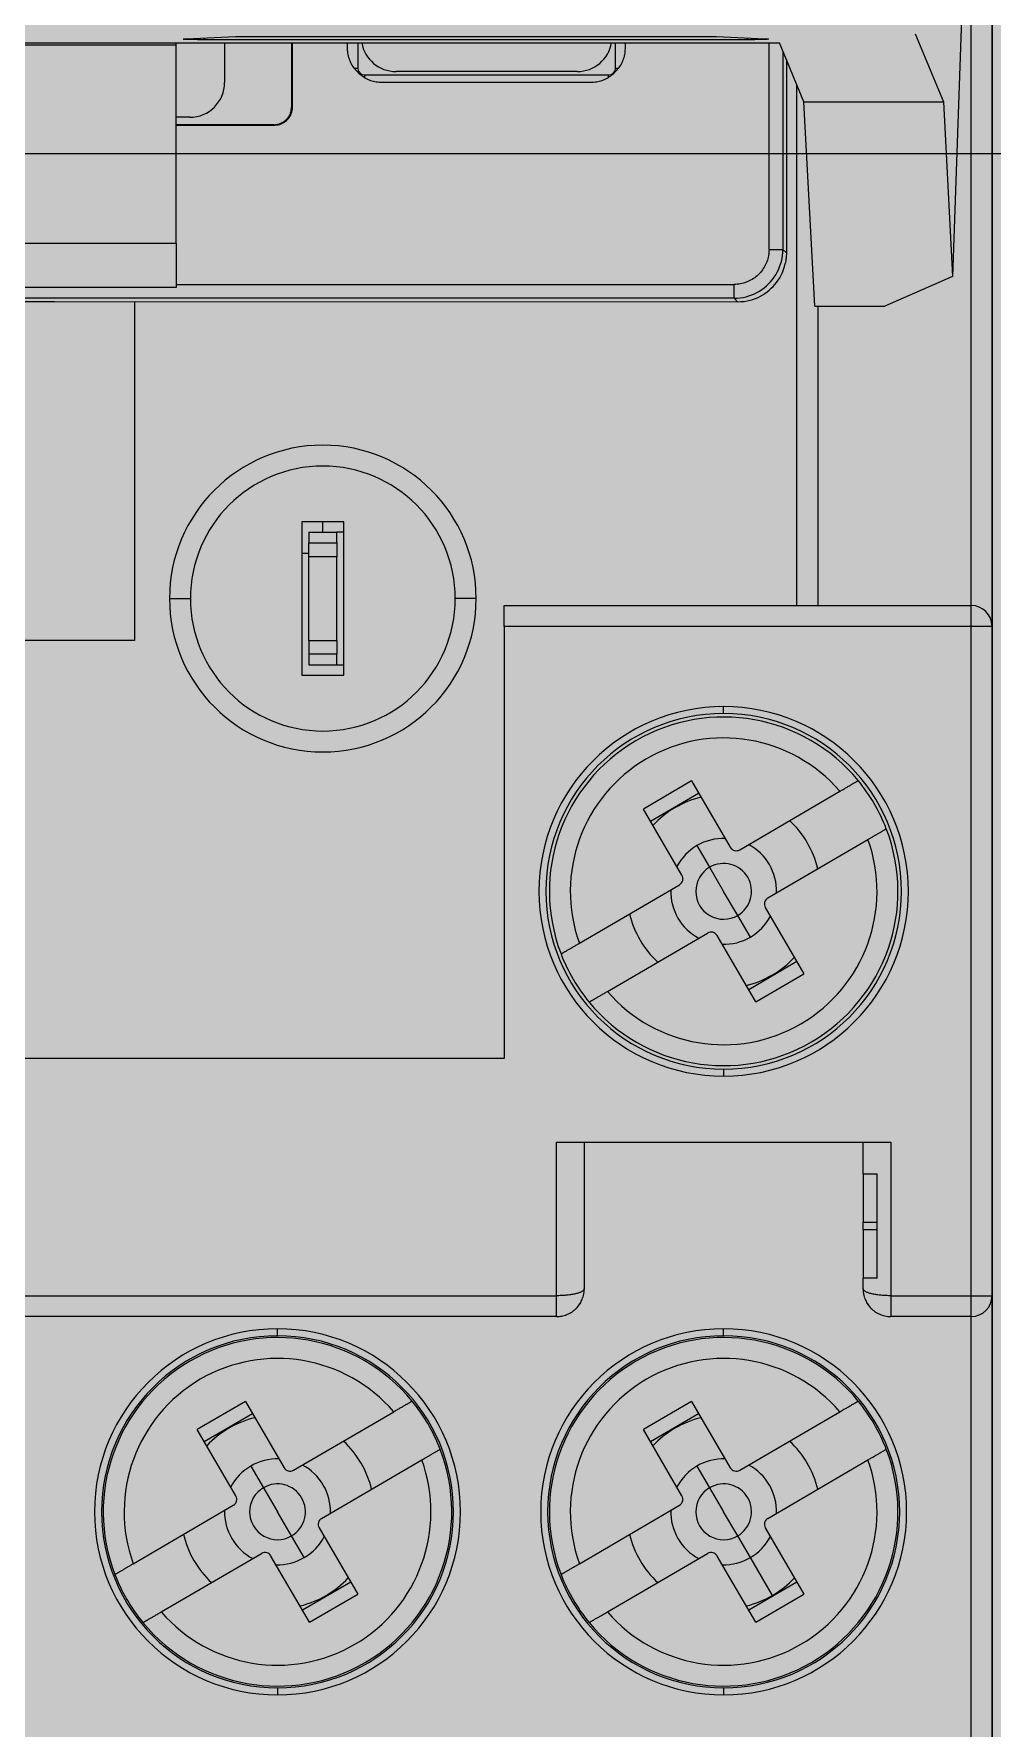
# Model space of a CAD drawing. Extents: x -20 to 2016, y -5898 to 916.
# Drawn here: x 1379.64 to 1393.38, y 600.03 to 624.33 of the extents above; entities that cross this region are included whole.
import ezdxf

# ---------------------------------------------------------------- set-up
doc = ezdxf.new("R2010")
doc.units = 0
doc.layers.add('MAIN-1', color=7, linetype='Continuous')
doc.layers.add('SYMS', color=7, linetype='Continuous')

msp = doc.modelspace()

# ---------------------------------------------------------------- hatches: boundary and pattern name
at = {"layer": 'SYMS', "true_color": 0x636466}
h = msp.add_hatch(color=251, dxfattribs=at)
h.dxf.hatch_style = 1
h.paths.add_polyline_path([(1399.586, 683.552), (1393.381, 683.552), (1393.381, 595.709), (1399.586, 595.709)])
h = msp.add_hatch(color=251, dxfattribs=at)
h.dxf.hatch_style = 1
h.paths.add_polyline_path([(1366.481, 597.033), (1393.381, 597.033), (1393.381, 676.033), (1366.481, 676.033)])

# ---------------------------------------------------------------- linework, layer by layer
at = {"layer": 'MAIN-1'}
for p, q in [((1393.381, 633.433), (1393.381, 615.833)), ((1393.081, 616.133), (1393.081, 625.133)), ((1392.953, 624.832), (1392.815, 620.852)), ((1392.279, 624.333), (1392.684, 623.357)), ((1369.422, 624.206), (1390.331, 624.206)), ((1381.677, 624.169), (1378.077, 624.169)), ((1381.677, 624.169), (1381.677, 624.206)), ((1381.677, 621.329), (1381.677, 624.169)), ((1381.779, 624.258), (1381.781, 624.259)), ((1381.779, 624.257), (1381.779, 624.258)), ((1381.779, 624.258), (1381.779, 624.258)), ((1381.78, 624.257), (1381.779, 624.257)), ((1381.782, 624.257), (1381.78, 624.257)), ((1381.781, 624.259), (1381.783, 624.259)), ((1381.784, 624.256), (1381.782, 624.257)), ((1381.783, 624.259), (1381.786, 624.26)), ((1381.787, 624.256), (1381.784, 624.256)), ((1381.786, 624.26), (1381.789, 624.26)), ((1381.79, 624.255), (1381.787, 624.256)), ((1381.789, 624.26), (1381.794, 624.261)), ((1381.794, 624.255), (1381.79, 624.255)), ((1381.794, 624.261), (1381.799, 624.261)), ((1381.798, 624.255), (1381.794, 624.255)), ((1381.803, 624.254), (1381.798, 624.255)), ((1381.799, 624.261), (1381.805, 624.261)), ((1381.809, 624.254), (1381.803, 624.254)), ((1381.805, 624.261), (1381.812, 624.262)), ((1381.815, 624.254), (1381.809, 624.254)), ((1381.812, 624.262), (1381.819, 624.262)), ((1381.821, 624.253), (1381.815, 624.254)), ((1381.819, 624.262), (1381.827, 624.263)), ((1381.829, 624.253), (1381.821, 624.253)), ((1381.827, 624.263), (1382.527, 624.294)), ((1381.836, 624.253), (1381.829, 624.253)), ((1381.844, 624.252), (1381.836, 624.253)), ((1381.853, 624.252), (1381.844, 624.252)), ((1381.862, 624.252), (1381.853, 624.252)), ((1381.872, 624.251), (1381.862, 624.252)), ((1381.882, 624.251), (1381.872, 624.251)), ((1381.892, 624.251), (1381.882, 624.251)), ((1381.903, 624.251), (1381.892, 624.251)), ((1381.914, 624.25), (1381.903, 624.251)), ((1381.925, 624.25), (1381.914, 624.25)), ((1381.937, 624.25), (1381.925, 624.25)), ((1381.949, 624.25), (1381.937, 624.25)), ((1381.961, 624.25), (1381.949, 624.25)), ((1381.974, 624.25), (1381.961, 624.25)), ((1381.986, 624.249), (1381.974, 624.25)), ((1381.999, 624.249), (1381.986, 624.249)), ((1382.011, 624.249), (1381.999, 624.249)), ((1382.025, 624.249), (1382.011, 624.249)), ((1382.038, 624.249), (1382.025, 624.249)), ((1382.051, 624.249), (1382.038, 624.249)), ((1382.065, 624.249), (1382.051, 624.249)), ((1382.079, 624.249), (1382.065, 624.249)), ((1382.079, 624.274), (1382.079, 624.249)), ((1389.874, 624.249), (1382.079, 624.249)), ((1382.372, 624.206), (1382.372, 623.636)), ((1382.527, 624.294), (1389.427, 624.294)), ((1383.331, 624.206), (1383.331, 623.28)), ((1383.34, 624.206), (1383.34, 623.271)), ((1384.131, 624.206), (1384.131, 624.14)), ((1384.131, 624.14), (1384.131, 624.118)), ((1384.131, 624.118), (1384.132, 624.097)), ((1384.132, 624.097), (1384.134, 624.076)), ((1384.281, 624.206), (1384.281, 623.843)), ((1387.981, 623.843), (1387.981, 624.206)), ((1388.118, 624.076), (1388.12, 624.097)), ((1388.12, 624.097), (1388.122, 624.118)), ((1388.122, 624.14), (1388.122, 624.206)), ((1388.122, 624.118), (1388.122, 624.14)), ((1389.427, 624.294), (1390.126, 624.263)), ((1389.874, 624.249), (1389.874, 624.274)), ((1389.905, 624.249), (1389.874, 624.249)), ((1389.932, 624.249), (1389.905, 624.249)), ((1389.956, 624.249), (1389.932, 624.249)), ((1389.977, 624.249), (1389.956, 624.249)), ((1389.996, 624.25), (1389.977, 624.249)), ((1390.013, 624.25), (1389.996, 624.25)), ((1390.028, 624.25), (1390.013, 624.25)), ((1390.042, 624.25), (1390.028, 624.25)), ((1390.056, 624.251), (1390.042, 624.25)), ((1390.069, 624.251), (1390.056, 624.251)), ((1390.081, 624.251), (1390.069, 624.251)), ((1390.092, 624.252), (1390.081, 624.251)), ((1390.104, 624.252), (1390.092, 624.252)), ((1390.113, 624.252), (1390.104, 624.252)), ((1390.123, 624.253), (1390.113, 624.252)), ((1390.131, 624.253), (1390.123, 624.253)), ((1390.126, 624.263), (1390.138, 624.262)), ((1390.139, 624.254), (1390.131, 624.253)), ((1390.138, 624.262), (1390.149, 624.261)), ((1390.146, 624.254), (1390.139, 624.254)), ((1390.152, 624.254), (1390.146, 624.254)), ((1390.149, 624.261), (1390.157, 624.261)), ((1390.157, 624.255), (1390.152, 624.254)), ((1390.157, 624.261), (1390.163, 624.26)), ((1390.162, 624.255), (1390.157, 624.255)), ((1390.166, 624.256), (1390.162, 624.255)), ((1390.163, 624.26), (1390.166, 624.26)), ((1390.166, 624.26), (1390.172, 624.259)), ((1390.169, 624.256), (1390.166, 624.256)), ((1390.171, 624.257), (1390.169, 624.256)), ((1390.173, 624.257), (1390.171, 624.257)), ((1390.172, 624.259), (1390.174, 624.259)), ((1390.175, 624.258), (1390.173, 624.257)), ((1390.174, 624.259), (1390.175, 624.259)), ((1390.175, 624.259), (1390.175, 624.258)), ((1390.175, 624.258), (1390.175, 624.258)), ((1390.182, 621.24), (1390.182, 624.206)), ((1390.683, 623.357), (1390.331, 624.206)), ((1384.134, 624.076), (1384.137, 624.055)), ((1384.137, 624.055), (1384.141, 624.035)), ((1384.141, 624.035), (1384.145, 624.015)), ((1384.145, 624.015), (1384.151, 623.995)), ((1384.151, 623.995), (1384.157, 623.976)), ((1384.157, 623.976), (1384.164, 623.957)), ((1384.164, 623.957), (1384.171, 623.938)), ((1384.171, 623.938), (1384.18, 623.92)), ((1384.18, 623.92), (1384.189, 623.902)), ((1384.189, 623.902), (1384.199, 623.885)), ((1384.199, 623.885), (1384.21, 623.867)), ((1384.21, 623.867), (1384.222, 623.85)), ((1384.222, 623.85), (1384.235, 623.834)), ((1384.228, 623.843), (1384.281, 623.843)), ((1387.981, 623.843), (1388.025, 623.843)), ((1388.018, 623.834), (1388.031, 623.85)), ((1388.031, 623.85), (1388.043, 623.867)), ((1388.043, 623.867), (1388.054, 623.885)), ((1388.054, 623.885), (1388.064, 623.902)), ((1388.064, 623.902), (1388.073, 623.92)), ((1388.073, 623.92), (1388.082, 623.938)), ((1388.082, 623.938), (1388.089, 623.957)), ((1388.089, 623.957), (1388.096, 623.976)), ((1388.096, 623.976), (1388.102, 623.995)), ((1388.102, 623.995), (1388.107, 624.015)), ((1388.107, 624.015), (1388.112, 624.035)), ((1388.112, 624.035), (1388.116, 624.055)), ((1388.116, 624.055), (1388.118, 624.076)), ((1390.382, 624.084), (1390.382, 621.24)), ((1390.431, 623.966), (1390.431, 621.191)), ((1384.235, 623.834), (1384.248, 623.817)), ((1384.248, 623.817), (1384.262, 623.802)), ((1384.262, 623.802), (1384.277, 623.786)), ((1384.277, 623.786), (1384.293, 623.771)), ((1384.293, 623.771), (1384.309, 623.757)), ((1384.309, 623.757), (1384.325, 623.743)), ((1384.325, 623.743), (1384.342, 623.731)), ((1384.342, 623.731), (1384.359, 623.719)), ((1384.359, 623.719), (1384.376, 623.708)), ((1384.376, 623.708), (1384.393, 623.698)), ((1384.381, 623.743), (1384.381, 623.705)), ((1384.381, 623.743), (1387.881, 623.743)), ((1384.393, 623.698), (1384.411, 623.689)), ((1384.411, 623.689), (1384.43, 623.68)), ((1384.43, 623.68), (1384.448, 623.672)), ((1384.448, 623.672), (1384.467, 623.666)), ((1384.467, 623.666), (1384.486, 623.659)), ((1384.486, 623.659), (1384.506, 623.654)), ((1384.506, 623.654), (1384.526, 623.65)), ((1384.526, 623.65), (1384.546, 623.646)), ((1384.546, 623.646), (1384.567, 623.643)), ((1384.567, 623.643), (1384.588, 623.641)), ((1384.588, 623.641), (1384.609, 623.64)), ((1384.609, 623.64), (1384.631, 623.64)), ((1384.631, 623.64), (1387.622, 623.64)), ((1387.431, 623.793), (1384.831, 623.793)), ((1387.622, 623.64), (1387.644, 623.64)), ((1387.644, 623.64), (1387.665, 623.641)), ((1387.665, 623.641), (1387.686, 623.643)), ((1387.686, 623.643), (1387.707, 623.646)), ((1387.707, 623.646), (1387.727, 623.65)), ((1387.727, 623.65), (1387.747, 623.654)), ((1387.747, 623.654), (1387.766, 623.659)), ((1387.766, 623.659), (1387.786, 623.666)), ((1387.786, 623.666), (1387.805, 623.672)), ((1387.805, 623.672), (1387.823, 623.68)), ((1387.823, 623.68), (1387.842, 623.689)), ((1387.842, 623.689), (1387.86, 623.698)), ((1387.86, 623.698), (1387.877, 623.708)), ((1387.877, 623.708), (1387.894, 623.719)), ((1387.881, 623.71), (1387.881, 623.743)), ((1387.894, 623.719), (1387.911, 623.731)), ((1387.911, 623.731), (1387.928, 623.743)), ((1387.928, 623.743), (1387.944, 623.757)), ((1387.944, 623.757), (1387.96, 623.771)), ((1387.96, 623.771), (1387.976, 623.786)), ((1387.976, 623.786), (1387.991, 623.802)), ((1387.991, 623.802), (1388.005, 623.817)), ((1388.005, 623.817), (1388.018, 623.834)), ((1390.581, 616.133), (1390.581, 623.605)), ((1390.837, 620.429), (1390.683, 623.357)), ((1390.683, 623.357), (1392.684, 623.357)), ((1392.684, 623.357), (1392.815, 620.852)), ((1381.872, 623.136), (1381.677, 623.136)), ((1383.262, 623.107), (1383.269, 623.116)), ((1383.269, 623.116), (1383.276, 623.124)), ((1383.276, 623.124), (1383.283, 623.133)), ((1383.285, 623.115), (1383.278, 623.107)), ((1383.283, 623.133), (1383.29, 623.142)), ((1383.292, 623.124), (1383.285, 623.115)), ((1383.29, 623.142), (1383.295, 623.152)), ((1383.298, 623.134), (1383.292, 623.124)), ((1383.295, 623.152), (1383.301, 623.162)), ((1383.304, 623.143), (1383.298, 623.134)), ((1383.301, 623.162), (1383.306, 623.172)), ((1383.31, 623.153), (1383.304, 623.143)), ((1383.306, 623.172), (1383.311, 623.182)), ((1383.315, 623.163), (1383.31, 623.153)), ((1383.311, 623.182), (1383.315, 623.192)), ((1383.315, 623.192), (1383.319, 623.202)), ((1383.319, 623.173), (1383.315, 623.163)), ((1383.319, 623.202), (1383.322, 623.213)), ((1383.324, 623.183), (1383.319, 623.173)), ((1383.322, 623.213), (1383.325, 623.224)), ((1383.327, 623.194), (1383.324, 623.183)), ((1383.325, 623.224), (1383.327, 623.235)), ((1383.327, 623.235), (1383.329, 623.246)), ((1383.331, 623.204), (1383.327, 623.194)), ((1383.329, 623.246), (1383.33, 623.257)), ((1383.33, 623.257), (1383.331, 623.268)), ((1383.331, 623.268), (1383.331, 623.28)), ((1383.34, 623.271), (1383.331, 623.28)), ((1383.333, 623.215), (1383.331, 623.204)), ((1383.336, 623.226), (1383.333, 623.215)), ((1383.337, 623.237), (1383.336, 623.226)), ((1383.339, 623.248), (1383.337, 623.237)), ((1383.34, 623.271), (1383.339, 623.26)), ((1383.339, 623.26), (1383.339, 623.248)), ((1383.081, 623.03), (1381.677, 623.03)), ((1381.677, 623.021), (1383.09, 623.021)), ((1383.081, 623.03), (1383.092, 623.03)), ((1383.081, 623.03), (1383.09, 623.021)), ((1383.101, 623.021), (1383.09, 623.021)), ((1383.092, 623.03), (1383.104, 623.031)), ((1383.113, 623.022), (1383.101, 623.021)), ((1383.104, 623.031), (1383.115, 623.032)), ((1383.124, 623.023), (1383.113, 623.022)), ((1383.115, 623.032), (1383.126, 623.034)), ((1383.135, 623.025), (1383.124, 623.023)), ((1383.126, 623.034), (1383.137, 623.036)), ((1383.146, 623.027), (1383.135, 623.025)), ((1383.137, 623.036), (1383.148, 623.039)), ((1383.157, 623.03), (1383.146, 623.027)), ((1383.148, 623.039), (1383.158, 623.042)), ((1383.167, 623.033), (1383.157, 623.03)), ((1383.158, 623.042), (1383.169, 623.046)), ((1383.177, 623.037), (1383.167, 623.033)), ((1383.169, 623.046), (1383.179, 623.05)), ((1383.188, 623.041), (1383.177, 623.037)), ((1383.179, 623.05), (1383.189, 623.055)), ((1383.198, 623.046), (1383.188, 623.041)), ((1383.189, 623.055), (1383.199, 623.06)), ((1383.208, 623.051), (1383.198, 623.046)), ((1383.199, 623.06), (1383.209, 623.065)), ((1383.218, 623.057), (1383.208, 623.051)), ((1383.209, 623.065), (1383.218, 623.071)), ((1383.218, 623.071), (1383.228, 623.078)), ((1383.227, 623.063), (1383.218, 623.057)), ((1383.236, 623.069), (1383.227, 623.063)), ((1383.228, 623.078), (1383.237, 623.084)), ((1383.245, 623.076), (1383.236, 623.069)), ((1383.237, 623.084), (1383.245, 623.092)), ((1383.245, 623.092), (1383.254, 623.099)), ((1383.254, 623.083), (1383.245, 623.076)), ((1383.254, 623.099), (1383.262, 623.107)), ((1383.262, 623.09), (1383.254, 623.083)), ((1383.27, 623.098), (1383.262, 623.09)), ((1383.278, 623.107), (1383.27, 623.098)), ((1378.077, 621.329), (1381.677, 621.329)), ((1381.677, 621.329), (1381.677, 620.694)), ((1390.177, 621.172), (1390.174, 621.151)), ((1390.18, 621.195), (1390.177, 621.172)), ((1390.181, 621.217), (1390.18, 621.195)), ((1390.182, 621.24), (1390.181, 621.217)), ((1390.182, 621.24), (1390.382, 621.24)), ((1390.376, 621.153), (1390.381, 621.196)), ((1390.381, 621.196), (1390.382, 621.24)), ((1390.431, 621.191), (1390.382, 621.24)), ((1390.431, 621.191), (1390.431, 621.19)), ((1390.431, 621.19), (1390.431, 621.189)), ((1390.431, 621.189), (1390.431, 621.189)), ((1390.431, 621.189), (1390.431, 621.188)), ((1390.431, 621.188), (1390.431, 621.188)), ((1390.431, 621.188), (1390.431, 621.187)), ((1390.431, 621.187), (1390.431, 621.186)), ((1390.431, 621.186), (1390.431, 621.186)), ((1390.431, 621.186), (1390.431, 621.185)), ((1390.431, 621.185), (1390.431, 621.184)), ((1390.431, 621.184), (1390.431, 621.184)), ((1390.431, 621.184), (1390.431, 621.183)), ((1390.431, 621.183), (1390.431, 621.183)), ((1390.431, 621.183), (1390.431, 621.182)), ((1390.431, 621.182), (1390.431, 621.181)), ((1390.431, 621.181), (1390.431, 621.181)), ((1390.431, 621.181), (1390.431, 621.18)), ((1390.431, 621.18), (1390.431, 621.18)), ((1390.431, 621.18), (1390.431, 621.179)), ((1390.431, 621.179), (1390.431, 621.178)), ((1390.431, 621.178), (1390.431, 621.177)), ((1390.431, 621.177), (1390.431, 621.176)), ((1390.431, 621.176), (1390.431, 621.175)), ((1390.431, 621.175), (1390.431, 621.174)), ((1390.431, 621.174), (1390.431, 621.173)), ((1390.431, 621.173), (1390.431, 621.172)), ((1390.431, 621.172), (1390.431, 621.171)), ((1390.431, 621.171), (1390.431, 621.17)), ((1390.431, 621.17), (1390.431, 621.168)), ((1390.073, 620.928), (1390.059, 620.911)), ((1390.087, 620.946), (1390.073, 620.928)), ((1390.099, 620.965), (1390.087, 620.946)), ((1390.111, 620.984), (1390.099, 620.965)), ((1390.123, 621.004), (1390.111, 620.984)), ((1390.133, 621.024), (1390.123, 621.004)), ((1390.142, 621.044), (1390.133, 621.024)), ((1390.15, 621.065), (1390.142, 621.044)), ((1390.158, 621.086), (1390.15, 621.065)), ((1390.164, 621.108), (1390.158, 621.086)), ((1390.17, 621.129), (1390.164, 621.108)), ((1390.174, 621.151), (1390.17, 621.129)), ((1390.299, 620.913), (1390.318, 620.95)), ((1390.318, 620.95), (1390.334, 620.989)), ((1390.334, 620.989), (1390.348, 621.028)), ((1390.348, 621.028), (1390.36, 621.069)), ((1390.36, 621.069), (1390.37, 621.111)), ((1390.37, 621.111), (1390.376, 621.153)), ((1390.373, 620.91), (1390.389, 620.951)), ((1390.389, 620.951), (1390.403, 620.995)), ((1390.403, 620.995), (1390.415, 621.041)), ((1390.418, 621.059), (1390.415, 621.041)), ((1390.421, 621.076), (1390.418, 621.059)), ((1390.424, 621.094), (1390.421, 621.076)), ((1390.426, 621.112), (1390.424, 621.094)), ((1390.428, 621.13), (1390.426, 621.112)), ((1390.43, 621.149), (1390.428, 621.13)), ((1390.431, 621.167), (1390.43, 621.149)), ((1390.431, 621.168), (1390.431, 621.167)), ((1381.677, 620.694), (1378.077, 620.694)), ((1381.677, 620.74), (1389.682, 620.74)), ((1389.705, 620.74), (1389.682, 620.74)), ((1389.682, 620.54), (1389.682, 620.74)), ((1389.727, 620.742), (1389.705, 620.74)), ((1389.749, 620.744), (1389.727, 620.742)), ((1389.771, 620.748), (1389.749, 620.744)), ((1389.793, 620.752), (1389.771, 620.748)), ((1389.814, 620.757), (1389.793, 620.752)), ((1389.835, 620.764), (1389.814, 620.757)), ((1389.856, 620.771), (1389.835, 620.764)), ((1389.877, 620.78), (1389.856, 620.771)), ((1389.898, 620.789), (1389.877, 620.78)), ((1389.918, 620.799), (1389.898, 620.789)), ((1389.938, 620.81), (1389.918, 620.799)), ((1389.957, 620.822), (1389.938, 620.81)), ((1389.976, 620.835), (1389.957, 620.822)), ((1389.994, 620.849), (1389.976, 620.835)), ((1390.011, 620.863), (1389.994, 620.849)), ((1390.028, 620.878), (1390.011, 620.863)), ((1390.043, 620.894), (1390.028, 620.878)), ((1390.059, 620.911), (1390.043, 620.894)), ((1390.08, 620.667), (1390.113, 620.691)), ((1390.113, 620.691), (1390.145, 620.718)), ((1390.145, 620.718), (1390.175, 620.747)), ((1390.175, 620.747), (1390.203, 620.777)), ((1390.203, 620.777), (1390.23, 620.809)), ((1390.213, 620.683), (1390.241, 620.71)), ((1390.23, 620.809), (1390.255, 620.842)), ((1390.241, 620.71), (1390.267, 620.738)), ((1390.255, 620.842), (1390.278, 620.877)), ((1390.267, 620.738), (1390.291, 620.768)), ((1390.278, 620.877), (1390.299, 620.913)), ((1390.291, 620.768), (1390.314, 620.801)), ((1390.314, 620.801), (1390.336, 620.835)), ((1390.336, 620.835), (1390.356, 620.871)), ((1390.356, 620.871), (1390.373, 620.91)), ((1392.815, 620.852), (1391.841, 620.429)), ((1370.131, 620.491), (1379.931, 620.492)), ((1389.682, 620.54), (1370.18, 620.54)), ((1379.931, 620.492), (1389.731, 620.491)), ((1381.081, 620.492), (1381.081, 615.633)), ((1389.682, 620.54), (1389.726, 620.541)), ((1389.682, 620.54), (1389.731, 620.491)), ((1389.726, 620.541), (1389.769, 620.545)), ((1389.731, 620.491), (1389.779, 620.492)), ((1389.769, 620.545), (1389.811, 620.552)), ((1389.779, 620.492), (1389.824, 620.496)), ((1389.811, 620.552), (1389.853, 620.561)), ((1389.824, 620.496), (1389.868, 620.503)), ((1389.853, 620.561), (1389.893, 620.573)), ((1389.868, 620.503), (1389.91, 620.512)), ((1389.893, 620.573), (1389.933, 620.588)), ((1389.91, 620.512), (1389.949, 620.524)), ((1389.933, 620.588), (1389.971, 620.604)), ((1389.949, 620.524), (1389.987, 620.537)), ((1389.971, 620.604), (1390.009, 620.623)), ((1389.987, 620.537), (1390.024, 620.553)), ((1390.009, 620.623), (1390.045, 620.644)), ((1390.024, 620.553), (1390.059, 620.571)), ((1390.045, 620.644), (1390.08, 620.667)), ((1390.059, 620.571), (1390.092, 620.59)), ((1390.092, 620.59), (1390.124, 620.611)), ((1390.124, 620.611), (1390.155, 620.634)), ((1390.155, 620.634), (1390.185, 620.658)), ((1390.185, 620.658), (1390.213, 620.683)), ((1390.837, 620.429), (1391.841, 620.429)), ((1390.881, 620.429), (1390.881, 616.133)), ((1384.081, 617.333), (1383.481, 617.333)), ((1383.481, 617.333), (1383.481, 615.133)), ((1383.781, 617.183), (1383.781, 617.333)), ((1384.081, 615.133), (1384.081, 617.333)), ((1383.581, 617.183), (1383.581, 617.033)), ((1383.581, 617.183), (1383.981, 617.183)), ((1384.081, 617.183), (1383.981, 617.183)), ((1383.981, 617.033), (1383.981, 617.183)), ((1383.481, 616.883), (1383.581, 616.883)), ((1383.581, 616.833), (1383.581, 617.033)), ((1383.581, 617.033), (1383.981, 617.033)), ((1383.581, 615.633), (1383.581, 616.833)), ((1383.981, 616.833), (1383.581, 616.833)), ((1383.981, 617.033), (1383.981, 616.833)), ((1383.981, 615.633), (1383.981, 616.833)), ((1381.581, 616.233), (1381.881, 616.233)), ((1385.981, 616.233), (1385.681, 616.233)), ((1386.381, 616.133), (1393.081, 616.133)), ((1386.381, 615.833), (1386.381, 616.133)), ((1393.081, 615.833), (1393.081, 616.133)), ((1386.381, 615.833), (1386.381, 609.633)), ((1393.081, 615.833), (1386.381, 615.833)), ((1393.081, 606.233), (1393.081, 615.833)), ((1393.381, 615.833), (1393.081, 615.833)), ((1393.381, 615.833), (1393.381, 606.233)), ((1381.081, 615.633), (1378.781, 615.633)), ((1383.581, 615.633), (1383.581, 615.433)), ((1383.581, 615.633), (1383.981, 615.633)), ((1383.981, 615.633), (1383.981, 615.433)), ((1383.981, 615.433), (1383.581, 615.433)), ((1383.581, 615.433), (1383.581, 615.283)), ((1383.981, 615.283), (1383.981, 615.433)), ((1383.481, 615.133), (1384.081, 615.133)), ((1383.581, 615.283), (1383.981, 615.283)), ((1383.981, 615.283), (1384.081, 615.283)), ((1389.531, 614.583), (1389.531, 614.683)), ((1389.07, 613.616), (1388.379, 613.213)), ((1388.48, 613.04), (1389.171, 613.443)), ((1389.07, 613.616), (1389.624, 612.666)), ((1389.761, 612.63), (1391.198, 613.468)), ((1391.198, 613.468), (1391.21, 613.475)), ((1391.21, 613.475), (1391.223, 613.482)), ((1391.223, 613.482), (1391.235, 613.489)), ((1391.235, 613.489), (1391.246, 613.496)), ((1391.246, 613.496), (1391.258, 613.503)), ((1391.258, 613.503), (1391.269, 613.51)), ((1391.269, 613.51), (1391.28, 613.516)), ((1391.28, 613.516), (1391.291, 613.523)), ((1391.291, 613.523), (1391.302, 613.529)), ((1391.302, 613.529), (1391.313, 613.535)), ((1391.313, 613.535), (1391.323, 613.541)), ((1391.323, 613.541), (1391.334, 613.547)), ((1391.334, 613.547), (1391.344, 613.553)), ((1391.344, 613.553), (1391.353, 613.559)), ((1391.353, 613.559), (1391.363, 613.564)), ((1391.363, 613.564), (1391.372, 613.57)), ((1391.372, 613.57), (1391.381, 613.575)), ((1391.381, 613.575), (1391.389, 613.579)), ((1391.389, 613.579), (1391.397, 613.584)), ((1391.397, 613.584), (1391.404, 613.588)), ((1391.404, 613.588), (1391.411, 613.593)), ((1391.411, 613.593), (1391.418, 613.596)), ((1391.418, 613.596), (1391.424, 613.6)), ((1391.424, 613.6), (1391.43, 613.603)), ((1391.43, 613.603), (1391.435, 613.607)), ((1391.435, 613.607), (1391.44, 613.609)), ((1391.44, 613.609), (1391.444, 613.612)), ((1391.444, 613.612), (1391.448, 613.614)), ((1391.448, 613.614), (1391.452, 613.616)), ((1391.452, 613.616), (1391.454, 613.618)), ((1391.454, 613.618), (1391.457, 613.619)), ((1391.457, 613.619), (1391.459, 613.62)), ((1391.459, 613.62), (1391.46, 613.621)), ((1391.46, 613.621), (1391.461, 613.621)), ((1391.461, 613.621), (1391.461, 613.621)), ((1388.933, 612.263), (1388.379, 613.213)), ((1391.821, 612.905), (1391.827, 612.909)), ((1391.827, 612.909), (1391.833, 612.912)), ((1391.833, 612.912), (1391.838, 612.915)), ((1391.838, 612.915), (1391.843, 612.918)), ((1391.843, 612.918), (1391.848, 612.921)), ((1391.848, 612.921), (1391.851, 612.923)), ((1391.851, 612.923), (1391.855, 612.925)), ((1391.855, 612.925), (1391.858, 612.927)), ((1391.858, 612.927), (1391.86, 612.928)), ((1391.86, 612.928), (1391.862, 612.929)), ((1391.862, 612.929), (1391.863, 612.93)), ((1391.863, 612.93), (1391.864, 612.93)), ((1391.864, 612.93), (1391.864, 612.93)), ((1389.148, 612.689), (1389.329, 612.378)), ((1390.164, 611.939), (1391.601, 612.777)), ((1391.601, 612.777), (1391.613, 612.784)), ((1391.613, 612.784), (1391.626, 612.791)), ((1391.626, 612.791), (1391.638, 612.798)), ((1391.638, 612.798), (1391.649, 612.805)), ((1391.649, 612.805), (1391.661, 612.812)), ((1391.661, 612.812), (1391.672, 612.819)), ((1391.672, 612.819), (1391.683, 612.825)), ((1391.683, 612.825), (1391.694, 612.832)), ((1391.694, 612.832), (1391.705, 612.838)), ((1391.705, 612.838), (1391.716, 612.844)), ((1391.716, 612.844), (1391.726, 612.85)), ((1391.726, 612.85), (1391.737, 612.856)), ((1391.737, 612.856), (1391.747, 612.862)), ((1391.747, 612.862), (1391.756, 612.868)), ((1391.756, 612.868), (1391.766, 612.873)), ((1391.766, 612.873), (1391.775, 612.878)), ((1391.775, 612.878), (1391.784, 612.884)), ((1391.784, 612.884), (1391.792, 612.888)), ((1391.792, 612.888), (1391.8, 612.893)), ((1391.8, 612.893), (1391.807, 612.897)), ((1391.807, 612.897), (1391.815, 612.902)), ((1391.815, 612.902), (1391.821, 612.905)), ((1389.329, 612.378), (1389.531, 612.033)), ((1387.461, 611.288), (1388.897, 612.126)), ((1389.732, 611.687), (1389.531, 612.033)), ((1390.128, 611.802), (1390.682, 610.852)), ((1389.914, 611.376), (1389.732, 611.687)), ((1387.315, 611.203), (1387.325, 611.209)), ((1387.325, 611.209), (1387.335, 611.215)), ((1387.335, 611.215), (1387.346, 611.221)), ((1387.346, 611.221), (1387.356, 611.227)), ((1387.356, 611.227), (1387.367, 611.234)), ((1387.367, 611.234), (1387.378, 611.24)), ((1387.378, 611.24), (1387.389, 611.247)), ((1387.389, 611.247), (1387.401, 611.253)), ((1387.401, 611.253), (1387.412, 611.26)), ((1387.412, 611.26), (1387.424, 611.267)), ((1387.424, 611.267), (1387.436, 611.274)), ((1387.436, 611.274), (1387.448, 611.281)), ((1387.448, 611.281), (1387.461, 611.288)), ((1387.864, 610.597), (1389.3, 611.435)), ((1389.991, 610.449), (1389.437, 611.399)), ((1387.198, 611.135), (1387.198, 611.135)), ((1387.198, 611.135), (1387.199, 611.135)), ((1387.199, 611.135), (1387.2, 611.136)), ((1387.2, 611.136), (1387.202, 611.137)), ((1387.202, 611.137), (1387.204, 611.139)), ((1387.204, 611.139), (1387.207, 611.14)), ((1387.207, 611.14), (1387.21, 611.142)), ((1387.21, 611.142), (1387.214, 611.144)), ((1387.214, 611.144), (1387.218, 611.147)), ((1387.218, 611.147), (1387.223, 611.15)), ((1387.223, 611.15), (1387.229, 611.153)), ((1387.229, 611.153), (1387.234, 611.156)), ((1387.234, 611.156), (1387.24, 611.16)), ((1387.24, 611.16), (1387.247, 611.164)), ((1387.247, 611.164), (1387.254, 611.168)), ((1387.254, 611.168), (1387.262, 611.172)), ((1387.262, 611.172), (1387.27, 611.177)), ((1387.27, 611.177), (1387.278, 611.182)), ((1387.278, 611.182), (1387.287, 611.187)), ((1387.287, 611.187), (1387.296, 611.192)), ((1387.296, 611.192), (1387.305, 611.198)), ((1387.305, 611.198), (1387.315, 611.203)), ((1390.582, 611.025), (1389.891, 610.622)), ((1389.991, 610.449), (1390.682, 610.852)), ((1387.65, 610.473), (1387.657, 610.477)), ((1387.657, 610.477), (1387.665, 610.481)), ((1387.665, 610.481), (1387.673, 610.486)), ((1387.673, 610.486), (1387.681, 610.491)), ((1387.681, 610.491), (1387.69, 610.496)), ((1387.69, 610.496), (1387.699, 610.501)), ((1387.699, 610.501), (1387.708, 610.507)), ((1387.708, 610.507), (1387.718, 610.512)), ((1387.718, 610.512), (1387.728, 610.518)), ((1387.728, 610.518), (1387.738, 610.524)), ((1387.738, 610.524), (1387.749, 610.53)), ((1387.749, 610.53), (1387.759, 610.536)), ((1387.759, 610.536), (1387.77, 610.543)), ((1387.77, 610.543), (1387.781, 610.549)), ((1387.781, 610.549), (1387.792, 610.556)), ((1387.792, 610.556), (1387.804, 610.562)), ((1387.804, 610.562), (1387.815, 610.569)), ((1387.815, 610.569), (1387.827, 610.576)), ((1387.827, 610.576), (1387.839, 610.583)), ((1387.839, 610.583), (1387.851, 610.59)), ((1387.851, 610.59), (1387.864, 610.597)), ((1387.601, 610.444), (1387.601, 610.444)), ((1387.601, 610.444), (1387.602, 610.444)), ((1387.602, 610.444), (1387.603, 610.445)), ((1387.603, 610.445), (1387.605, 610.446)), ((1387.605, 610.446), (1387.607, 610.448)), ((1387.607, 610.448), (1387.61, 610.449)), ((1387.61, 610.449), (1387.613, 610.451)), ((1387.613, 610.451), (1387.617, 610.453)), ((1387.617, 610.453), (1387.622, 610.456)), ((1387.622, 610.456), (1387.626, 610.459)), ((1387.626, 610.459), (1387.632, 610.462)), ((1387.632, 610.462), (1387.637, 610.465)), ((1387.637, 610.465), (1387.644, 610.469)), ((1387.644, 610.469), (1387.65, 610.473)), ((1386.381, 609.633), (1373.481, 609.633)), ((1389.531, 609.483), (1389.531, 609.383)), ((1387.131, 606.233), (1387.131, 608.433)), ((1387.131, 608.433), (1391.931, 608.433)), ((1387.531, 608.433), (1387.531, 606.333)), ((1391.531, 607.983), (1391.531, 608.433)), ((1391.931, 608.433), (1391.931, 606.233)), ((1391.531, 607.983), (1391.531, 607.283)), ((1391.531, 607.983), (1391.731, 607.983)), ((1391.731, 606.483), (1391.731, 607.983)), ((1391.531, 607.183), (1391.531, 607.283)), ((1391.731, 607.283), (1391.531, 607.283)), ((1391.531, 607.183), (1391.531, 606.483)), ((1391.531, 607.183), (1391.731, 607.183)), ((1391.531, 606.333), (1391.531, 606.483)), ((1391.731, 606.483), (1391.531, 606.483)), ((1372.731, 606.233), (1387.131, 606.233)), ((1387.131, 605.933), (1387.131, 606.233)), ((1387.148, 606.233), (1387.131, 606.233)), ((1387.166, 606.233), (1387.148, 606.233)), ((1387.184, 606.234), (1387.166, 606.233)), ((1387.201, 606.234), (1387.184, 606.234)), ((1387.218, 606.235), (1387.201, 606.234)), ((1387.235, 606.236), (1387.218, 606.235)), ((1387.252, 606.237), (1387.235, 606.236)), ((1387.269, 606.239), (1387.252, 606.237)), ((1387.286, 606.24), (1387.269, 606.239)), ((1387.302, 606.242), (1387.286, 606.24)), ((1387.318, 606.244), (1387.302, 606.242)), ((1387.333, 606.246), (1387.318, 606.244)), ((1387.349, 606.249), (1387.333, 606.246)), ((1387.363, 606.251), (1387.349, 606.249)), ((1387.378, 606.254), (1387.363, 606.251)), ((1387.391, 606.257), (1387.378, 606.254)), ((1387.405, 606.26), (1387.391, 606.257)), ((1387.418, 606.263), (1387.405, 606.26)), ((1387.43, 606.266), (1387.418, 606.263)), ((1387.442, 606.269), (1387.43, 606.266)), ((1387.453, 606.273), (1387.442, 606.269)), ((1387.442, 606.081), (1387.458, 606.102)), ((1387.463, 606.277), (1387.453, 606.273)), ((1387.458, 606.102), (1387.467, 606.116)), ((1387.462, 606.108), (1387.471, 606.122)), ((1387.467, 606.116), (1387.462, 606.108)), ((1387.473, 606.28), (1387.463, 606.277)), ((1387.471, 606.122), (1387.48, 606.137)), ((1387.482, 606.284), (1387.473, 606.28)), ((1387.48, 606.137), (1387.488, 606.153)), ((1387.49, 606.289), (1387.482, 606.284)), ((1387.488, 606.153), (1387.496, 606.168)), ((1387.498, 606.293), (1387.49, 606.289)), ((1387.496, 606.168), (1387.502, 606.184)), ((1387.505, 606.297), (1387.498, 606.293)), ((1387.502, 606.184), (1387.508, 606.201)), ((1387.511, 606.301), (1387.505, 606.297)), ((1387.51, 606.206), (1387.514, 606.218)), ((1387.516, 606.305), (1387.511, 606.301)), ((1387.514, 606.218), (1387.519, 606.238)), ((1387.52, 606.31), (1387.516, 606.305)), ((1387.519, 606.238), (1387.525, 606.262)), ((1387.524, 606.314), (1387.52, 606.31)), ((1387.527, 606.318), (1387.524, 606.314)), ((1387.525, 606.262), (1387.528, 606.286)), ((1387.529, 606.323), (1387.527, 606.318)), ((1387.528, 606.286), (1387.53, 606.311)), ((1387.53, 606.328), (1387.529, 606.323)), ((1387.531, 606.333), (1387.53, 606.328)), ((1387.53, 606.311), (1387.531, 606.333)), ((1391.531, 606.328), (1391.531, 606.333)), ((1391.531, 606.333), (1391.531, 606.311)), ((1391.532, 606.323), (1391.531, 606.328)), ((1391.531, 606.311), (1391.534, 606.286)), ((1391.535, 606.318), (1391.532, 606.323)), ((1391.534, 606.286), (1391.537, 606.262)), ((1391.537, 606.314), (1391.535, 606.318)), ((1391.541, 606.31), (1391.537, 606.314)), ((1391.537, 606.262), (1391.542, 606.238)), ((1391.546, 606.305), (1391.541, 606.31)), ((1391.542, 606.238), (1391.548, 606.218)), ((1391.551, 606.301), (1391.546, 606.305)), ((1391.548, 606.218), (1391.551, 606.206)), ((1391.557, 606.297), (1391.551, 606.301)), ((1391.553, 606.201), (1391.559, 606.184)), ((1391.564, 606.293), (1391.557, 606.297)), ((1391.559, 606.184), (1391.566, 606.168)), ((1391.572, 606.289), (1391.564, 606.293)), ((1391.566, 606.168), (1391.574, 606.153)), ((1391.58, 606.284), (1391.572, 606.289)), ((1391.574, 606.153), (1391.582, 606.137)), ((1391.589, 606.28), (1391.58, 606.284)), ((1391.582, 606.137), (1391.591, 606.122)), ((1391.599, 606.277), (1391.589, 606.28)), ((1391.591, 606.122), (1391.6, 606.108)), ((1391.6, 606.108), (1391.594, 606.116)), ((1391.594, 606.116), (1391.604, 606.102)), ((1391.609, 606.273), (1391.599, 606.277)), ((1391.604, 606.102), (1391.62, 606.081)), ((1391.62, 606.269), (1391.609, 606.273)), ((1391.632, 606.266), (1391.62, 606.269)), ((1391.644, 606.263), (1391.632, 606.266)), ((1391.657, 606.26), (1391.644, 606.263)), ((1391.67, 606.257), (1391.657, 606.26)), ((1391.684, 606.254), (1391.67, 606.257)), ((1391.698, 606.251), (1391.684, 606.254)), ((1391.713, 606.249), (1391.698, 606.251)), ((1391.728, 606.246), (1391.713, 606.249)), ((1391.744, 606.244), (1391.728, 606.246)), ((1391.76, 606.242), (1391.744, 606.244)), ((1391.776, 606.24), (1391.76, 606.242)), ((1391.792, 606.239), (1391.776, 606.24)), ((1391.809, 606.237), (1391.792, 606.239)), ((1391.826, 606.236), (1391.809, 606.237)), ((1391.843, 606.235), (1391.826, 606.236)), ((1391.861, 606.234), (1391.843, 606.235)), ((1391.878, 606.234), (1391.861, 606.234)), ((1391.896, 606.233), (1391.878, 606.234)), ((1391.913, 606.233), (1391.896, 606.233)), ((1391.931, 606.233), (1391.913, 606.233)), ((1391.931, 606.233), (1393.081, 606.233)), ((1391.931, 606.233), (1391.931, 605.933)), ((1393.081, 605.933), (1393.081, 606.233)), ((1393.081, 606.233), (1393.381, 606.233)), ((1393.381, 606.233), (1393.381, 597.333)), ((1387.131, 605.933), (1372.731, 605.933)), ((1387.131, 605.933), (1387.15, 605.933)), ((1387.15, 605.933), (1387.169, 605.934)), ((1387.169, 605.934), (1387.188, 605.937)), ((1387.188, 605.937), (1387.208, 605.94)), ((1387.208, 605.94), (1387.226, 605.944)), ((1387.226, 605.944), (1387.245, 605.949)), ((1387.245, 605.949), (1387.263, 605.955)), ((1387.263, 605.955), (1387.282, 605.962)), ((1387.282, 605.962), (1387.292, 605.966)), ((1387.292, 605.966), (1387.304, 605.972)), ((1387.304, 605.972), (1387.323, 605.982)), ((1387.323, 605.982), (1387.341, 605.992)), ((1387.341, 605.992), (1387.351, 605.998)), ((1387.351, 605.998), (1387.357, 606.003)), ((1387.357, 606.003), (1387.365, 606.008)), ((1387.365, 606.008), (1387.373, 606.014)), ((1387.373, 606.014), (1387.38, 606.02)), ((1387.38, 606.02), (1387.387, 606.025)), ((1387.387, 606.025), (1387.394, 606.032)), ((1387.394, 606.032), (1387.401, 606.038)), ((1387.401, 606.038), (1387.415, 606.051)), ((1387.415, 606.051), (1387.428, 606.065)), ((1387.428, 606.065), (1387.442, 606.081)), ((1391.62, 606.081), (1391.634, 606.065)), ((1391.634, 606.065), (1391.647, 606.051)), ((1391.647, 606.051), (1391.66, 606.038)), ((1391.66, 606.038), (1391.667, 606.032)), ((1391.667, 606.032), (1391.675, 606.025)), ((1391.675, 606.025), (1391.682, 606.02)), ((1391.682, 606.02), (1391.689, 606.014)), ((1391.689, 606.014), (1391.697, 606.008)), ((1391.697, 606.008), (1391.704, 606.003)), ((1391.704, 606.003), (1391.711, 605.998)), ((1391.711, 605.998), (1391.721, 605.992)), ((1391.721, 605.992), (1391.739, 605.982)), ((1391.739, 605.982), (1391.757, 605.972)), ((1391.757, 605.972), (1391.771, 605.966)), ((1391.771, 605.966), (1391.783, 605.961)), ((1391.783, 605.961), (1391.803, 605.954)), ((1391.803, 605.954), (1391.824, 605.947)), ((1391.824, 605.947), (1391.845, 605.942)), ((1391.845, 605.942), (1391.866, 605.938)), ((1391.866, 605.938), (1391.888, 605.935)), ((1391.888, 605.935), (1391.909, 605.933)), ((1391.909, 605.933), (1391.931, 605.933)), ((1393.081, 605.933), (1391.931, 605.933)), ((1393.081, 597.333), (1393.081, 605.933)), ((1383.131, 605.658), (1383.131, 605.758)), ((1389.531, 605.658), (1389.531, 605.758)), ((1382.67, 604.716), (1381.979, 604.313)), ((1382.67, 604.716), (1383.224, 603.766)), ((1384.923, 604.641), (1384.934, 604.647)), ((1384.934, 604.647), (1384.944, 604.653)), ((1384.944, 604.653), (1384.953, 604.659)), ((1384.953, 604.659), (1384.963, 604.664)), ((1384.963, 604.664), (1384.972, 604.67)), ((1384.972, 604.67), (1384.981, 604.675)), ((1384.981, 604.675), (1384.989, 604.679)), ((1384.989, 604.679), (1384.997, 604.684)), ((1384.997, 604.684), (1385.004, 604.688)), ((1385.004, 604.688), (1385.011, 604.693)), ((1385.011, 604.693), (1385.018, 604.696)), ((1385.018, 604.696), (1385.024, 604.7)), ((1385.024, 604.7), (1385.03, 604.703)), ((1385.03, 604.703), (1385.035, 604.707)), ((1385.035, 604.707), (1385.04, 604.709)), ((1385.04, 604.709), (1385.044, 604.712)), ((1385.044, 604.712), (1385.048, 604.714)), ((1385.048, 604.714), (1385.052, 604.716)), ((1385.052, 604.716), (1385.054, 604.718)), ((1385.054, 604.718), (1385.057, 604.719)), ((1385.057, 604.719), (1385.059, 604.72)), ((1385.059, 604.72), (1385.06, 604.721)), ((1385.06, 604.721), (1385.061, 604.721)), ((1385.061, 604.721), (1385.061, 604.721)), ((1389.07, 604.716), (1388.379, 604.313)), ((1389.07, 604.716), (1389.624, 603.766)), ((1391.324, 604.641), (1391.334, 604.647)), ((1391.334, 604.647), (1391.344, 604.653)), ((1391.344, 604.653), (1391.354, 604.659)), ((1391.354, 604.659), (1391.363, 604.664)), ((1391.363, 604.664), (1391.372, 604.67)), ((1391.372, 604.67), (1391.381, 604.675)), ((1391.381, 604.675), (1391.389, 604.679)), ((1391.389, 604.679), (1391.397, 604.684)), ((1391.397, 604.684), (1391.404, 604.688)), ((1391.404, 604.688), (1391.411, 604.693)), ((1391.411, 604.693), (1391.418, 604.696)), ((1391.418, 604.696), (1391.424, 604.7)), ((1391.424, 604.7), (1391.43, 604.703)), ((1391.43, 604.703), (1391.435, 604.707)), ((1391.435, 604.707), (1391.44, 604.709)), ((1391.44, 604.709), (1391.444, 604.712)), ((1391.444, 604.712), (1391.448, 604.714)), ((1391.448, 604.714), (1391.452, 604.716)), ((1391.452, 604.716), (1391.455, 604.718)), ((1391.455, 604.718), (1391.457, 604.719)), ((1391.457, 604.719), (1391.459, 604.72)), ((1391.459, 604.72), (1391.46, 604.721)), ((1391.46, 604.721), (1391.461, 604.721)), ((1391.461, 604.721), (1391.461, 604.721)), ((1382.08, 604.14), (1382.771, 604.543)), ((1383.361, 603.73), (1384.798, 604.568)), ((1384.798, 604.568), (1384.81, 604.575)), ((1384.81, 604.575), (1384.823, 604.582)), ((1384.823, 604.582), (1384.835, 604.589)), ((1384.835, 604.589), (1384.846, 604.596)), ((1384.846, 604.596), (1384.858, 604.603)), ((1384.858, 604.603), (1384.869, 604.61)), ((1384.869, 604.61), (1384.88, 604.616)), ((1384.88, 604.616), (1384.891, 604.623)), ((1384.891, 604.623), (1384.902, 604.629)), ((1384.902, 604.629), (1384.913, 604.635)), ((1384.913, 604.635), (1384.923, 604.641)), ((1388.48, 604.14), (1389.171, 604.543)), ((1389.761, 603.73), (1391.198, 604.568)), ((1391.198, 604.568), (1391.21, 604.575)), ((1391.21, 604.575), (1391.222, 604.582)), ((1391.222, 604.582), (1391.234, 604.589)), ((1391.234, 604.589), (1391.245, 604.596)), ((1391.245, 604.596), (1391.257, 604.603)), ((1391.257, 604.603), (1391.269, 604.609)), ((1391.269, 604.609), (1391.28, 604.616)), ((1391.28, 604.616), (1391.291, 604.622)), ((1391.291, 604.622), (1391.302, 604.629)), ((1391.302, 604.629), (1391.313, 604.635)), ((1391.313, 604.635), (1391.324, 604.641)), ((1382.533, 603.363), (1381.979, 604.313)), ((1388.933, 603.363), (1388.379, 604.313)), ((1385.261, 603.912), (1385.272, 603.919)), ((1385.272, 603.919), (1385.283, 603.925)), ((1385.283, 603.925), (1385.294, 603.932)), ((1385.294, 603.932), (1385.305, 603.938)), ((1385.305, 603.938), (1385.316, 603.944)), ((1385.316, 603.944), (1385.326, 603.95)), ((1385.326, 603.95), (1385.337, 603.956)), ((1385.337, 603.956), (1385.347, 603.962)), ((1385.347, 603.962), (1385.356, 603.968)), ((1385.356, 603.968), (1385.366, 603.973)), ((1385.366, 603.973), (1385.375, 603.978)), ((1385.375, 603.978), (1385.384, 603.984)), ((1385.384, 603.984), (1385.392, 603.988)), ((1385.392, 603.988), (1385.4, 603.993)), ((1385.4, 603.993), (1385.407, 603.997)), ((1385.407, 603.997), (1385.415, 604.002)), ((1385.415, 604.002), (1385.421, 604.005)), ((1385.421, 604.005), (1385.427, 604.009)), ((1385.427, 604.009), (1385.433, 604.012)), ((1385.433, 604.012), (1385.438, 604.015)), ((1385.438, 604.015), (1385.443, 604.018)), ((1385.443, 604.018), (1385.448, 604.021)), ((1385.448, 604.021), (1385.451, 604.023)), ((1385.451, 604.023), (1385.455, 604.025)), ((1385.455, 604.025), (1385.458, 604.027)), ((1385.458, 604.027), (1385.46, 604.028)), ((1385.46, 604.028), (1385.462, 604.029)), ((1385.462, 604.029), (1385.463, 604.03)), ((1385.463, 604.03), (1385.464, 604.03)), ((1385.464, 604.03), (1385.464, 604.03)), ((1391.66, 603.912), (1391.672, 603.918)), ((1391.672, 603.918), (1391.683, 603.925)), ((1391.683, 603.925), (1391.694, 603.931)), ((1391.694, 603.931), (1391.705, 603.938)), ((1391.705, 603.938), (1391.716, 603.944)), ((1391.716, 603.944), (1391.727, 603.95)), ((1391.727, 603.95), (1391.737, 603.956)), ((1391.737, 603.956), (1391.747, 603.962)), ((1391.747, 603.962), (1391.757, 603.968)), ((1391.757, 603.968), (1391.766, 603.973)), ((1391.766, 603.973), (1391.775, 603.979)), ((1391.775, 603.979), (1391.784, 603.984)), ((1391.784, 603.984), (1391.792, 603.988)), ((1391.792, 603.988), (1391.8, 603.993)), ((1391.8, 603.993), (1391.807, 603.997)), ((1391.807, 603.997), (1391.814, 604.002)), ((1391.814, 604.002), (1391.821, 604.005)), ((1391.821, 604.005), (1391.827, 604.009)), ((1391.827, 604.009), (1391.833, 604.012)), ((1391.833, 604.012), (1391.838, 604.015)), ((1391.838, 604.015), (1391.843, 604.018)), ((1391.843, 604.018), (1391.848, 604.021)), ((1391.848, 604.021), (1391.851, 604.023)), ((1391.851, 604.023), (1391.855, 604.025)), ((1391.855, 604.025), (1391.858, 604.027)), ((1391.858, 604.027), (1391.86, 604.028)), ((1391.86, 604.028), (1391.862, 604.029)), ((1391.862, 604.029), (1391.863, 604.03)), ((1391.863, 604.03), (1391.864, 604.03)), ((1391.864, 604.03), (1391.864, 604.03)), ((1382.748, 603.789), (1382.929, 603.478)), ((1383.764, 603.039), (1385.201, 603.877)), ((1385.201, 603.877), (1385.213, 603.884)), ((1385.213, 603.884), (1385.226, 603.891)), ((1385.226, 603.891), (1385.238, 603.898)), ((1385.238, 603.898), (1385.249, 603.905)), ((1385.249, 603.905), (1385.261, 603.912)), ((1389.148, 603.789), (1389.329, 603.478)), ((1390.164, 603.039), (1391.601, 603.877)), ((1391.601, 603.877), (1391.613, 603.884)), ((1391.613, 603.884), (1391.625, 603.891)), ((1391.625, 603.891), (1391.637, 603.898)), ((1391.637, 603.898), (1391.649, 603.905)), ((1391.649, 603.905), (1391.66, 603.912)), ((1382.929, 603.478), (1383.131, 603.133)), ((1389.329, 603.478), (1389.531, 603.133)), ((1381.061, 602.388), (1382.497, 603.226)), ((1387.461, 602.388), (1388.897, 603.226)), ((1383.332, 602.787), (1383.131, 603.133)), ((1389.732, 602.787), (1389.531, 603.133)), ((1383.514, 602.476), (1383.332, 602.787)), ((1383.728, 602.902), (1384.282, 601.952)), ((1389.914, 602.476), (1389.732, 602.787)), ((1390.128, 602.902), (1390.682, 601.952)), ((1381.464, 601.697), (1382.9, 602.535)), ((1383.591, 601.549), (1383.037, 602.499)), ((1387.864, 601.697), (1389.3, 602.535)), ((1389.991, 601.549), (1389.437, 602.499)), ((1390.23, 601.934), (1389.914, 602.476)), ((1380.798, 602.235), (1380.798, 602.235)), ((1380.798, 602.235), (1380.799, 602.235)), ((1380.799, 602.235), (1380.8, 602.236)), ((1380.8, 602.236), (1380.802, 602.237)), ((1380.802, 602.237), (1380.804, 602.239)), ((1380.804, 602.239), (1380.807, 602.24)), ((1380.807, 602.24), (1380.81, 602.242)), ((1380.81, 602.242), (1380.814, 602.244)), ((1380.814, 602.244), (1380.818, 602.247)), ((1380.818, 602.247), (1380.823, 602.25)), ((1380.823, 602.25), (1380.829, 602.253)), ((1380.829, 602.253), (1380.834, 602.256)), ((1380.834, 602.256), (1380.84, 602.26)), ((1380.84, 602.26), (1380.847, 602.264)), ((1380.847, 602.264), (1380.854, 602.268)), ((1380.854, 602.268), (1380.862, 602.272)), ((1380.862, 602.272), (1380.87, 602.277)), ((1380.87, 602.277), (1380.878, 602.282)), ((1380.878, 602.282), (1380.887, 602.287)), ((1380.887, 602.287), (1380.896, 602.292)), ((1380.896, 602.292), (1380.905, 602.298)), ((1380.905, 602.298), (1380.915, 602.303)), ((1380.915, 602.303), (1380.925, 602.309)), ((1380.925, 602.309), (1380.935, 602.315)), ((1380.935, 602.315), (1380.946, 602.321)), ((1380.946, 602.321), (1380.956, 602.327)), ((1380.956, 602.327), (1380.967, 602.334)), ((1380.967, 602.334), (1380.978, 602.34)), ((1380.978, 602.34), (1380.989, 602.347)), ((1380.989, 602.347), (1381.001, 602.353)), ((1381.001, 602.353), (1381.012, 602.36)), ((1381.012, 602.36), (1381.024, 602.367)), ((1381.024, 602.367), (1381.036, 602.374)), ((1381.036, 602.374), (1381.048, 602.381)), ((1381.048, 602.381), (1381.061, 602.388)), ((1387.198, 602.235), (1387.198, 602.235)), ((1387.198, 602.235), (1387.199, 602.235)), ((1387.199, 602.235), (1387.2, 602.236)), ((1387.2, 602.236), (1387.202, 602.237)), ((1387.202, 602.237), (1387.204, 602.239)), ((1387.204, 602.239), (1387.207, 602.24)), ((1387.207, 602.24), (1387.21, 602.242)), ((1387.21, 602.242), (1387.214, 602.244)), ((1387.214, 602.244), (1387.218, 602.247)), ((1387.218, 602.247), (1387.223, 602.25)), ((1387.223, 602.25), (1387.229, 602.253)), ((1387.229, 602.253), (1387.234, 602.256)), ((1387.234, 602.256), (1387.241, 602.26)), ((1387.241, 602.26), (1387.247, 602.264)), ((1387.247, 602.264), (1387.254, 602.268)), ((1387.254, 602.268), (1387.262, 602.272)), ((1387.262, 602.272), (1387.27, 602.277)), ((1387.27, 602.277), (1387.278, 602.282)), ((1387.278, 602.282), (1387.287, 602.287)), ((1387.287, 602.287), (1387.296, 602.292)), ((1387.296, 602.292), (1387.305, 602.297)), ((1387.305, 602.297), (1387.315, 602.303)), ((1387.315, 602.303), (1387.325, 602.309)), ((1387.325, 602.309), (1387.335, 602.315)), ((1387.335, 602.315), (1387.346, 602.321)), ((1387.346, 602.321), (1387.356, 602.327)), ((1387.356, 602.327), (1387.367, 602.334)), ((1387.367, 602.334), (1387.379, 602.34)), ((1387.379, 602.34), (1387.39, 602.347)), ((1387.39, 602.347), (1387.401, 602.354)), ((1387.401, 602.354), (1387.413, 602.36)), ((1387.413, 602.36), (1387.425, 602.367)), ((1387.425, 602.367), (1387.437, 602.374)), ((1387.437, 602.374), (1387.449, 602.381)), ((1387.449, 602.381), (1387.461, 602.388)), ((1384.182, 602.125), (1383.491, 601.722)), ((1390.582, 602.125), (1389.891, 601.722)), ((1383.591, 601.549), (1384.282, 601.952)), ((1389.991, 601.549), (1390.682, 601.952)), ((1381.201, 601.544), (1381.201, 601.544)), ((1381.201, 601.544), (1381.202, 601.544)), ((1381.202, 601.544), (1381.203, 601.545)), ((1381.203, 601.545), (1381.205, 601.546)), ((1381.205, 601.546), (1381.207, 601.548)), ((1381.207, 601.548), (1381.21, 601.549)), ((1381.21, 601.549), (1381.213, 601.551)), ((1381.213, 601.551), (1381.217, 601.553)), ((1381.217, 601.553), (1381.222, 601.556)), ((1381.222, 601.556), (1381.226, 601.559)), ((1381.226, 601.559), (1381.232, 601.562)), ((1381.232, 601.562), (1381.237, 601.565)), ((1381.237, 601.565), (1381.244, 601.569)), ((1381.244, 601.569), (1381.25, 601.573)), ((1381.25, 601.573), (1381.257, 601.577)), ((1381.257, 601.577), (1381.265, 601.581)), ((1381.265, 601.581), (1381.273, 601.586)), ((1381.273, 601.586), (1381.281, 601.591)), ((1381.281, 601.591), (1381.29, 601.596)), ((1381.29, 601.596), (1381.299, 601.601)), ((1381.299, 601.601), (1381.308, 601.607)), ((1381.308, 601.607), (1381.318, 601.612)), ((1381.318, 601.612), (1381.328, 601.618)), ((1381.328, 601.618), (1381.338, 601.624)), ((1381.338, 601.624), (1381.349, 601.63)), ((1381.349, 601.63), (1381.359, 601.636)), ((1381.359, 601.636), (1381.37, 601.643)), ((1381.37, 601.643), (1381.381, 601.649)), ((1381.381, 601.649), (1381.392, 601.656)), ((1381.392, 601.656), (1381.404, 601.662)), ((1381.404, 601.662), (1381.415, 601.669)), ((1381.415, 601.669), (1381.427, 601.676)), ((1381.427, 601.676), (1381.439, 601.683)), ((1381.439, 601.683), (1381.451, 601.69)), ((1381.451, 601.69), (1381.464, 601.697)), ((1387.601, 601.544), (1387.601, 601.544)), ((1387.601, 601.544), (1387.602, 601.544)), ((1387.602, 601.544), (1387.603, 601.545)), ((1387.603, 601.545), (1387.605, 601.546)), ((1387.605, 601.546), (1387.607, 601.548)), ((1387.607, 601.548), (1387.61, 601.549)), ((1387.61, 601.549), (1387.613, 601.551)), ((1387.613, 601.551), (1387.617, 601.553)), ((1387.617, 601.553), (1387.622, 601.556)), ((1387.622, 601.556), (1387.626, 601.559)), ((1387.626, 601.559), (1387.632, 601.562)), ((1387.632, 601.562), (1387.637, 601.565)), ((1387.637, 601.565), (1387.644, 601.569)), ((1387.644, 601.569), (1387.65, 601.573)), ((1387.65, 601.573), (1387.657, 601.577)), ((1387.657, 601.577), (1387.665, 601.581)), ((1387.665, 601.581), (1387.673, 601.586)), ((1387.673, 601.586), (1387.681, 601.591)), ((1387.681, 601.591), (1387.69, 601.596)), ((1387.69, 601.596), (1387.699, 601.601)), ((1387.699, 601.601), (1387.708, 601.606)), ((1387.708, 601.606), (1387.718, 601.612)), ((1387.718, 601.612), (1387.728, 601.618)), ((1387.728, 601.618), (1387.738, 601.624)), ((1387.738, 601.624), (1387.749, 601.63)), ((1387.749, 601.63), (1387.759, 601.636)), ((1387.759, 601.636), (1387.77, 601.643)), ((1387.77, 601.643), (1387.782, 601.649)), ((1387.782, 601.649), (1387.793, 601.656)), ((1387.793, 601.656), (1387.805, 601.663)), ((1387.805, 601.663), (1387.816, 601.669)), ((1387.816, 601.669), (1387.828, 601.676)), ((1387.828, 601.676), (1387.84, 601.683)), ((1387.84, 601.683), (1387.852, 601.69)), ((1387.852, 601.69), (1387.864, 601.697)), ((1383.131, 600.608), (1383.131, 600.508)), ((1389.531, 600.608), (1389.531, 600.508))]:
    msp.add_line(p, q, dxfattribs=at)
for centre, radius, start, end in [((1384.831, 624.293), 0.5, 189.9806, 270), ((1387.431, 624.293), 0.5, 270, 350.0194), ((1384.381, 623.843), 0.1, 180, 270), ((1387.881, 623.843), 0.1, 270, 0), ((1381.872, 623.636), 0.5, 270, 0), ((1383.781, 616.233), 2.2, 0, 180), ((1383.781, 616.233), 1.9, 0, 180), ((1383.781, 616.233), 2.2, 180, 0), ((1383.781, 616.233), 1.9, 180, 0), ((1393.081, 615.833), 0.3, 0, 90), ((1389.531, 612.033), 2.65, 0, 180), ((1389.531, 612.033), 2.55, 90, 270), ((1389.531, 612.033), 2.5, 39.4607, 201.047), ((1389.531, 612.033), 2.55, 270, 90), ((1389.531, 612.033), 2.2, 40.7295, 199.7781), ((1389.531, 612.033), 2.5, 30.2538, 39.4607), ((1389.531, 612.033), 1.388, 120.2538, 137.0071), ((1389.531, 612.033), 1.388, 103.5005, 120.2538), ((1389.531, 612.033), 2.5, 21.0469, 30.2538), ((1389.531, 612.033), 2.5, 219.4607, 21.0469), ((1389.531, 612.033), 1.388, 13.5006, 47.0071), ((1389.531, 612.033), 2.2, 220.7295, 19.7781), ((1389.531, 612.033), 0.76, 120.2538, 152.0212), ((1389.531, 612.033), 0.76, 88.4865, 120.2538), ((1389.711, 612.716), 0.1, 210.2538, 300.2538), ((1389.531, 612.033), 0.76, 358.4865, 62.0212), ((1389.531, 612.033), 0.4, 300.2539, 120.2538), ((1388.847, 612.213), 0.1, 300.2538, 30.2538), ((1389.531, 612.033), 0.4, 120.2538, 300.2539), ((1389.531, 612.033), 2.65, 180, 0), ((1389.531, 612.033), 0.76, 178.4865, 242.0212), ((1390.215, 611.853), 0.1, 120.2538, 210.2538), ((1389.531, 612.033), 1.388, 193.5005, 227.0071), ((1389.351, 611.349), 0.1, 30.2538, 120.2538), ((1389.531, 612.033), 0.76, 300.2539, 332.0212), ((1389.531, 612.033), 0.76, 268.4865, 300.2539), ((1389.531, 612.033), 2.5, 201.047, 210.2538), ((1389.531, 612.033), 1.388, 300.2538, 317.0071), ((1389.531, 612.033), 2.5, 210.2538, 219.4607), ((1389.531, 612.033), 1.388, 283.5005, 300.2538), ((1393.081, 606.233), 0.3, 270, 0), ((1383.131, 603.133), 2.625, 0, 180), ((1383.131, 603.133), 2.525, 90, 270), ((1383.131, 603.133), 2.5, 39.4607, 201.047), ((1383.131, 603.133), 2.525, 270, 90), ((1389.531, 603.133), 2.625, 0, 180), ((1389.531, 603.133), 2.525, 90, 270), ((1389.531, 603.133), 2.5, 39.4607, 201.047), ((1389.531, 603.133), 2.525, 270, 90), ((1383.131, 603.133), 2.2, 40.7295, 199.7781), ((1389.531, 603.133), 2.2, 40.7295, 199.7781), ((1383.131, 603.133), 2.5, 30.2538, 39.4607), ((1389.531, 603.133), 2.5, 30.2538, 39.4607), ((1383.131, 603.133), 1.388, 103.5005, 120.2538), ((1389.531, 603.133), 1.388, 103.5005, 120.2538), ((1383.131, 603.133), 1.388, 120.2538, 137.0071), ((1383.131, 603.133), 2.5, 21.0469, 30.2538), ((1389.531, 603.133), 1.388, 120.2538, 137.0071), ((1389.531, 603.133), 2.5, 21.0469, 30.2538), ((1383.131, 603.133), 2.5, 219.4607, 21.0469), ((1383.131, 603.133), 1.388, 13.5006, 47.0071), ((1389.531, 603.133), 2.5, 219.4607, 21.0469), ((1389.531, 603.133), 1.388, 13.5006, 47.0071), ((1383.131, 603.133), 2.2, 220.7295, 19.7781), ((1383.131, 603.133), 0.76, 120.2538, 152.0212), ((1383.131, 603.133), 0.76, 88.4865, 120.2538), ((1383.311, 603.816), 0.1, 210.2538, 300.2538), ((1383.131, 603.133), 0.76, 358.4865, 62.0212), ((1389.531, 603.133), 2.2, 220.7295, 19.7781), ((1389.531, 603.133), 0.76, 120.2538, 152.0212), ((1389.531, 603.133), 0.76, 88.4865, 120.2538), ((1389.711, 603.816), 0.1, 210.2538, 300.2538), ((1389.531, 603.133), 0.76, 358.4865, 62.0212), ((1383.131, 603.133), 0.4, 120.2538, 300.2539), ((1383.131, 603.133), 0.4, 300.2539, 120.2538), ((1389.531, 603.133), 0.4, 120.2538, 300.2539), ((1389.531, 603.133), 0.4, 300.2539, 120.2538), ((1382.447, 603.313), 0.1, 300.2538, 30.2538), ((1388.847, 603.313), 0.1, 300.2538, 30.2538), ((1383.131, 603.133), 2.625, 180, 0), ((1383.131, 603.133), 0.76, 178.4865, 242.0212), ((1383.815, 602.953), 0.1, 120.2538, 210.2538), ((1389.531, 603.133), 2.625, 180, 0), ((1389.531, 603.133), 0.76, 178.4865, 242.0212), ((1390.215, 602.953), 0.1, 120.2538, 210.2538), ((1383.131, 603.133), 1.388, 193.5005, 227.0071), ((1383.131, 603.133), 0.76, 300.2539, 332.0212), ((1389.531, 603.133), 1.388, 193.5005, 227.0071), ((1389.531, 603.133), 0.76, 300.2539, 332.0212), ((1382.951, 602.449), 0.1, 30.2538, 120.2538), ((1383.131, 603.133), 0.76, 268.4865, 300.2539), ((1389.351, 602.449), 0.1, 30.2538, 120.2538), ((1389.531, 603.133), 0.76, 268.4865, 300.2539), ((1383.131, 603.133), 2.5, 201.047, 210.2538), ((1389.531, 603.133), 2.5, 201.047, 210.2538), ((1383.131, 603.133), 1.388, 300.2538, 317.0071), ((1389.531, 603.133), 1.388, 300.2538, 317.0071), ((1383.131, 603.133), 2.5, 210.2538, 219.4607), ((1383.131, 603.133), 1.388, 283.5005, 300.2538), ((1389.531, 603.133), 2.5, 210.2538, 219.4607), ((1389.531, 603.133), 1.388, 283.5005, 300.2538)]:
    msp.add_arc(centre, radius, start, end, dxfattribs=at)
at = {"layer": 'SYMS'}
msp.add_line((1221.214, 622.619), (1466.098, 622.619), dxfattribs=at)
for points in [[(1393.381, 683.552), (1399.586, 683.552), (1399.586, 595.709), (1393.381, 595.709)], [(1393.381, 683.552), (1399.586, 683.552), (1399.586, 595.709), (1393.381, 595.709)], [(1366.481, 676.033), (1393.381, 676.033), (1393.381, 597.033), (1366.481, 597.033)]]:
    msp.add_lwpolyline(points, close=True, dxfattribs=at)

doc.saveas('drawing.dxf')
